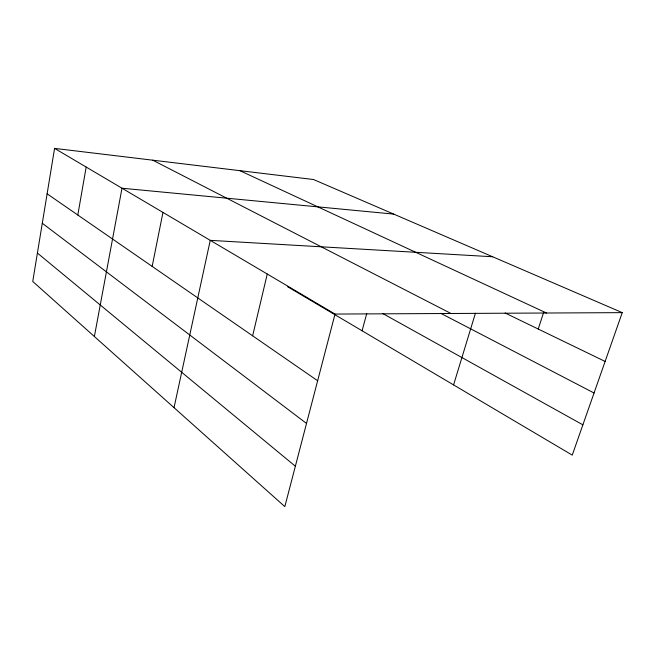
<?xml version="1.0" encoding="UTF-8"?>
<svg xmlns="http://www.w3.org/2000/svg" width="655" height="655" viewBox="0 0 655 655"><rect width="100%" height="100%" fill="white"/><g stroke="black" fill="none" stroke-linecap="round" stroke-linejoin="round"><path stroke-width="0.98" d="M54.57 148.382L32.75 281.47L284.827 506.618L335.032 314.064L54.57 148.382L313.508 179.519L622.25 312.64L572.249 455.119L287.414 286.603M77.814 215.02L86.173 167.058M94.377 336.506L122.002 188.222L393.671 214.087M152.165 266.397L162.964 212.416M174.034 407.656L210.247 240.352L492.642 256.76M252.642 335.827L267.256 274.027M362.084 330.783L366.767 313.475M453.579 384.911L475.432 313.213M538.23 329.039L543.56 312.697M335.032 314.064L622.25 312.64M239.927 170.677L546.491 313.016M505.087 312.984L605.122 361.445M152.787 160.197L450.992 313.491M440.7 313.286L594.052 392.992M382.938 313.622L582.876 424.833M47.119 193.814L317.65 380.743M42.288 223.265L306.515 423.441M37.409 253.059L295.364 466.221"/></g></svg>
